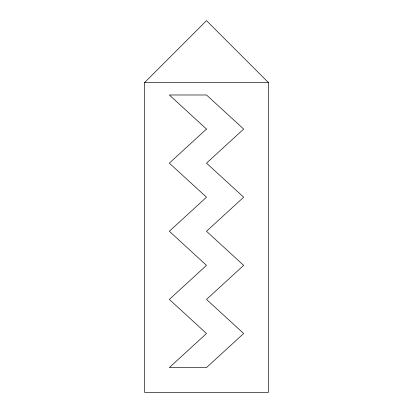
<?xml version="1.0" encoding="UTF-8"?>
<svg xmlns="http://www.w3.org/2000/svg" width="413" height="413" viewBox="0 0 413 413"><rect width="100%" height="100%" fill="white"/><g stroke="black" fill="none" stroke-linecap="round" stroke-linejoin="round"><path stroke-width="0.62" d="M144.55 82.6L206.5 20.65L268.45 82.6L268.45 392.35L144.55 392.35L144.55 82.6L268.45 82.6M206.5 129.062L169.33 163.135L206.5 197.207L169.33 231.28L206.5 265.353L169.33 299.425L206.5 333.498L169.33 367.57L206.5 367.57L243.67 333.498L206.5 299.425L243.67 265.353L206.5 231.28L243.67 197.207L206.5 163.135L243.67 129.062L206.5 94.99L169.33 94.99L206.5 129.062"/></g></svg>
